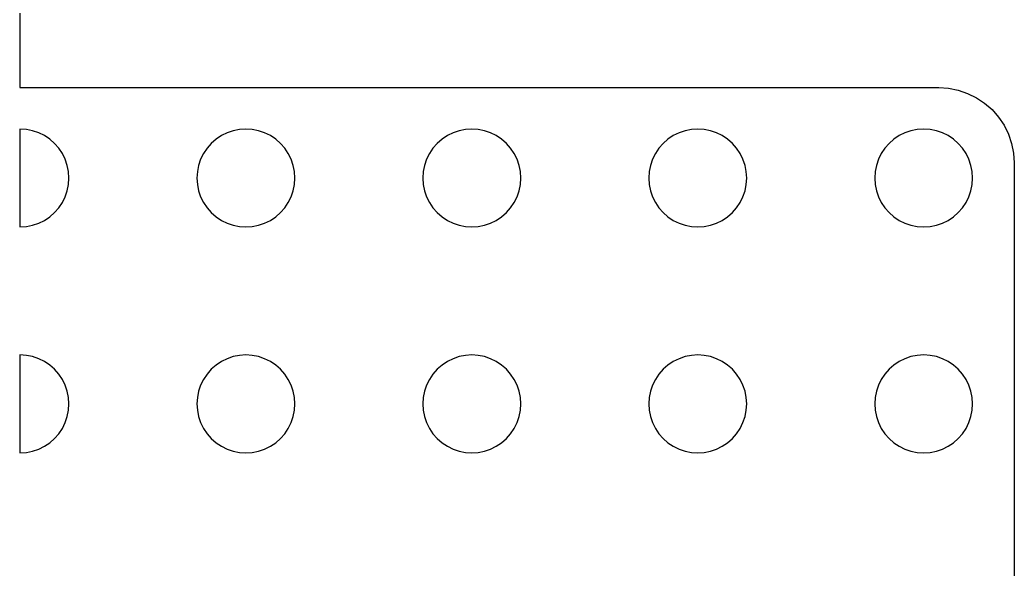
# Model space of a CAD drawing. Header units: metres. Extents: x -105 to 105, y -149 to 149.
# Drawn here: x -105 to -39, y 34 to 70.5 of the extents above; entities that cross this region are included whole.
import ezdxf

# ---------------------------------------------------------------- set-up
doc = ezdxf.new("R2010")
doc.units = ezdxf.units.M

msp = doc.modelspace()

# ---------------------------------------------------------------- linework, layer by layer
for p, q in [((-105.005, 143.505), (-105.005, 66.005)), ((-105.005, 66.005), (-43.995, 66.005)), ((-43.995, 66.005), (-43.3424, 65.9622)), ((-43.3424, 65.9622), (-42.7009, 65.8346)), ((-42.7009, 65.8346), (-42.0816, 65.6244)), ((-42.0816, 65.6244), (-41.495, 65.3351)), ((-41.495, 65.3351), (-40.9512, 64.9718)), ((-40.9512, 64.9718), (-40.4595, 64.5405)), ((-40.4595, 64.5405), (-40.0282, 64.0488)), ((-40.0282, 64.0488), (-39.6649, 63.505)), ((-39.6649, 63.505), (-39.3756, 62.9184)), ((-105, 63.25), (-105.005, 63.2497)), ((-105.005, 63.2497), (-105.005, 56.7503)), ((-104.576, 63.2222), (-105, 63.25)), ((-104.159, 63.1393), (-104.576, 63.2222)), ((-103.756, 63.0026), (-104.159, 63.1393)), ((-103.375, 62.8146), (-103.756, 63.0026)), ((-103.022, 62.5784), (-103.375, 62.8146)), ((-91.625, 62.8146), (-91.9785, 62.5784)), ((-91.2437, 63.0026), (-91.625, 62.8146)), ((-90.8412, 63.1393), (-91.2437, 63.0026)), ((-90.4242, 63.2222), (-90.8412, 63.1393)), ((-90, 63.25), (-90.4242, 63.2222)), ((-89.5758, 63.2222), (-90, 63.25)), ((-89.1588, 63.1393), (-89.5758, 63.2222)), ((-88.7563, 63.0026), (-89.1588, 63.1393)), ((-88.375, 62.8146), (-88.7563, 63.0026)), ((-88.0215, 62.5784), (-88.375, 62.8146)), ((-76.625, 62.8146), (-76.9785, 62.5784)), ((-76.2437, 63.0026), (-76.625, 62.8146)), ((-75.8412, 63.1393), (-76.2437, 63.0026)), ((-75.4242, 63.2222), (-75.8412, 63.1393)), ((-75, 63.25), (-75.4242, 63.2222)), ((-74.5758, 63.2222), (-75, 63.25)), ((-74.1588, 63.1393), (-74.5758, 63.2222)), ((-73.7563, 63.0026), (-74.1588, 63.1393)), ((-73.375, 62.8146), (-73.7563, 63.0026)), ((-73.0215, 62.5784), (-73.375, 62.8146)), ((-61.625, 62.8146), (-61.9785, 62.5784)), ((-61.2437, 63.0026), (-61.625, 62.8146)), ((-60.8412, 63.1393), (-61.2437, 63.0026)), ((-60.4242, 63.2222), (-60.8412, 63.1393)), ((-60, 63.25), (-60.4242, 63.2222)), ((-59.5758, 63.2222), (-60, 63.25)), ((-59.1588, 63.1393), (-59.5758, 63.2222)), ((-58.7563, 63.0026), (-59.1588, 63.1393)), ((-58.375, 62.8146), (-58.7563, 63.0026)), ((-58.0215, 62.5784), (-58.375, 62.8146)), ((-46.625, 62.8146), (-46.9785, 62.5784)), ((-46.2437, 63.0026), (-46.625, 62.8146)), ((-45.8412, 63.1393), (-46.2437, 63.0026)), ((-45.4242, 63.2222), (-45.8412, 63.1393)), ((-45, 63.25), (-45.4242, 63.2222)), ((-44.5758, 63.2222), (-45, 63.25)), ((-44.1588, 63.1393), (-44.5758, 63.2222)), ((-43.7563, 63.0026), (-44.1588, 63.1393)), ((-43.375, 62.8146), (-43.7563, 63.0026)), ((-43.0215, 62.5784), (-43.375, 62.8146)), ((-39.3756, 62.9184), (-39.1654, 62.2991)), ((-102.702, 62.2981), (-103.022, 62.5784)), ((-102.422, 61.9785), (-102.702, 62.2981)), ((-92.2981, 62.2981), (-92.5784, 61.9785)), ((-91.9785, 62.5784), (-92.2981, 62.2981)), ((-87.7019, 62.2981), (-88.0215, 62.5784)), ((-87.4216, 61.9785), (-87.7019, 62.2981)), ((-77.2981, 62.2981), (-77.5784, 61.9785)), ((-76.9785, 62.5784), (-77.2981, 62.2981)), ((-72.7019, 62.2981), (-73.0215, 62.5784)), ((-72.4216, 61.9785), (-72.7019, 62.2981)), ((-62.2981, 62.2981), (-62.5784, 61.9785)), ((-61.9785, 62.5784), (-62.2981, 62.2981)), ((-57.7019, 62.2981), (-58.0215, 62.5784)), ((-57.4216, 61.9785), (-57.7019, 62.2981)), ((-47.2981, 62.2981), (-47.5784, 61.9785)), ((-46.9785, 62.5784), (-47.2981, 62.2981)), ((-42.7019, 62.2981), (-43.0215, 62.5784)), ((-42.4216, 61.9785), (-42.7019, 62.2981)), ((-39.1654, 62.2991), (-39.0378, 61.6576)), ((-102.185, 61.625), (-102.422, 61.9785)), ((-101.997, 61.2437), (-102.185, 61.625)), ((-92.8146, 61.625), (-93.0026, 61.2437)), ((-92.5784, 61.9785), (-92.8146, 61.625)), ((-87.1854, 61.625), (-87.4216, 61.9785)), ((-86.9974, 61.2437), (-87.1854, 61.625)), ((-77.8146, 61.625), (-78.0026, 61.2437)), ((-77.5784, 61.9785), (-77.8146, 61.625)), ((-72.1854, 61.625), (-72.4216, 61.9785)), ((-71.9974, 61.2437), (-72.1854, 61.625)), ((-62.8146, 61.625), (-63.0026, 61.2437)), ((-62.5784, 61.9785), (-62.8146, 61.625)), ((-57.1854, 61.625), (-57.4216, 61.9785)), ((-56.9974, 61.2437), (-57.1854, 61.625)), ((-47.8146, 61.625), (-48.0026, 61.2437)), ((-47.5784, 61.9785), (-47.8146, 61.625)), ((-42.1854, 61.625), (-42.4216, 61.9785)), ((-41.9974, 61.2437), (-42.1854, 61.625)), ((-39.0378, 61.6576), (-38.995, 61.005)), ((-101.861, 60.8412), (-101.997, 61.2437)), ((-101.778, 60.4242), (-101.861, 60.8412)), ((-93.1393, 60.8412), (-93.2222, 60.4242)), ((-93.0026, 61.2437), (-93.1393, 60.8412)), ((-86.8607, 60.8412), (-86.9974, 61.2437)), ((-86.7778, 60.4242), (-86.8607, 60.8412)), ((-78.1393, 60.8412), (-78.2222, 60.4242)), ((-78.0026, 61.2437), (-78.1393, 60.8412)), ((-71.8607, 60.8412), (-71.9974, 61.2437)), ((-71.7778, 60.4242), (-71.8607, 60.8412)), ((-63.1393, 60.8412), (-63.2222, 60.4242)), ((-63.0026, 61.2437), (-63.1393, 60.8412)), ((-56.8607, 60.8412), (-56.9974, 61.2437)), ((-56.7778, 60.4242), (-56.8607, 60.8412)), ((-48.1393, 60.8412), (-48.2222, 60.4242)), ((-48.0026, 61.2437), (-48.1393, 60.8412)), ((-41.8607, 60.8412), (-41.9974, 61.2437)), ((-41.7778, 60.4242), (-41.8607, 60.8412)), ((-38.995, 61.005), (-38.995, -1.00499)), ((-101.75, 60), (-101.778, 60.4242)), ((-93.2222, 60.4242), (-93.25, 60)), ((-86.75, 60), (-86.7778, 60.4242)), ((-78.2222, 60.4242), (-78.25, 60)), ((-71.75, 60), (-71.7778, 60.4242)), ((-63.2222, 60.4242), (-63.25, 60)), ((-56.75, 60), (-56.7778, 60.4242)), ((-48.2222, 60.4242), (-48.25, 60)), ((-41.75, 60), (-41.7778, 60.4242)), ((-101.861, 59.1588), (-101.778, 59.5758)), ((-101.778, 59.5758), (-101.75, 60)), ((-93.25, 60), (-93.2222, 59.5758)), ((-93.2222, 59.5758), (-93.1393, 59.1588)), ((-86.8607, 59.1588), (-86.7778, 59.5758)), ((-86.7778, 59.5758), (-86.75, 60)), ((-78.25, 60), (-78.2222, 59.5758)), ((-78.2222, 59.5758), (-78.1393, 59.1588)), ((-71.8607, 59.1588), (-71.7778, 59.5758)), ((-71.7778, 59.5758), (-71.75, 60)), ((-63.25, 60), (-63.2222, 59.5758)), ((-63.2222, 59.5758), (-63.1393, 59.1588)), ((-56.8607, 59.1588), (-56.7778, 59.5758)), ((-56.7778, 59.5758), (-56.75, 60)), ((-48.25, 60), (-48.2222, 59.5758)), ((-48.2222, 59.5758), (-48.1393, 59.1588)), ((-41.8607, 59.1588), (-41.7778, 59.5758)), ((-41.7778, 59.5758), (-41.75, 60)), ((-102.185, 58.375), (-101.997, 58.7563)), ((-101.997, 58.7563), (-101.861, 59.1588)), ((-93.1393, 59.1588), (-93.0026, 58.7563)), ((-93.0026, 58.7563), (-92.8146, 58.375)), ((-87.1854, 58.375), (-86.9974, 58.7563)), ((-86.9974, 58.7563), (-86.8607, 59.1588)), ((-78.1393, 59.1588), (-78.0026, 58.7563)), ((-78.0026, 58.7563), (-77.8146, 58.375)), ((-72.1854, 58.375), (-71.9974, 58.7563)), ((-71.9974, 58.7563), (-71.8607, 59.1588)), ((-63.1393, 59.1588), (-63.0026, 58.7563)), ((-63.0026, 58.7563), (-62.8146, 58.375)), ((-57.1854, 58.375), (-56.9974, 58.7563)), ((-56.9974, 58.7563), (-56.8607, 59.1588)), ((-48.1393, 59.1588), (-48.0026, 58.7563)), ((-48.0026, 58.7563), (-47.8146, 58.375)), ((-42.1854, 58.375), (-41.9974, 58.7563)), ((-41.9974, 58.7563), (-41.8607, 59.1588)), ((-102.422, 58.0215), (-102.185, 58.375)), ((-92.8146, 58.375), (-92.5784, 58.0215)), ((-87.4216, 58.0215), (-87.1854, 58.375)), ((-77.8146, 58.375), (-77.5784, 58.0215)), ((-72.4216, 58.0215), (-72.1854, 58.375)), ((-62.8146, 58.375), (-62.5784, 58.0215)), ((-57.4216, 58.0215), (-57.1854, 58.375)), ((-47.8146, 58.375), (-47.5784, 58.0215)), ((-42.4216, 58.0215), (-42.1854, 58.375)), ((-103.022, 57.4216), (-102.702, 57.7019)), ((-102.702, 57.7019), (-102.422, 58.0215)), ((-92.5784, 58.0215), (-92.2981, 57.7019)), ((-92.2981, 57.7019), (-91.9785, 57.4216)), ((-88.0215, 57.4216), (-87.7019, 57.7019)), ((-87.7019, 57.7019), (-87.4216, 58.0215)), ((-77.5784, 58.0215), (-77.2981, 57.7019)), ((-77.2981, 57.7019), (-76.9785, 57.4216)), ((-73.0215, 57.4216), (-72.7019, 57.7019)), ((-72.7019, 57.7019), (-72.4216, 58.0215)), ((-62.5784, 58.0215), (-62.2981, 57.7019)), ((-62.2981, 57.7019), (-61.9785, 57.4216)), ((-58.0215, 57.4216), (-57.7019, 57.7019)), ((-57.7019, 57.7019), (-57.4216, 58.0215)), ((-47.5784, 58.0215), (-47.2981, 57.7019)), ((-47.2981, 57.7019), (-46.9785, 57.4216)), ((-43.0215, 57.4216), (-42.7019, 57.7019)), ((-42.7019, 57.7019), (-42.4216, 58.0215)), ((-105, 56.75), (-104.576, 56.7778)), ((-104.576, 56.7778), (-104.159, 56.8607)), ((-104.159, 56.8607), (-103.756, 56.9974)), ((-103.756, 56.9974), (-103.375, 57.1854)), ((-103.375, 57.1854), (-103.022, 57.4216)), ((-91.9785, 57.4216), (-91.625, 57.1854)), ((-91.625, 57.1854), (-91.2437, 56.9974)), ((-91.2437, 56.9974), (-90.8412, 56.8607)), ((-90.8412, 56.8607), (-90.4242, 56.7778)), ((-90.4242, 56.7778), (-90, 56.75)), ((-90, 56.75), (-89.5758, 56.7778)), ((-89.5758, 56.7778), (-89.1588, 56.8607)), ((-89.1588, 56.8607), (-88.7563, 56.9974)), ((-88.7563, 56.9974), (-88.375, 57.1854)), ((-88.375, 57.1854), (-88.0215, 57.4216)), ((-76.9785, 57.4216), (-76.625, 57.1854)), ((-76.625, 57.1854), (-76.2437, 56.9974)), ((-76.2437, 56.9974), (-75.8412, 56.8607)), ((-75.8412, 56.8607), (-75.4242, 56.7778)), ((-75.4242, 56.7778), (-75, 56.75)), ((-75, 56.75), (-74.5758, 56.7778)), ((-74.5758, 56.7778), (-74.1588, 56.8607)), ((-74.1588, 56.8607), (-73.7563, 56.9974)), ((-73.7563, 56.9974), (-73.375, 57.1854)), ((-73.375, 57.1854), (-73.0215, 57.4216)), ((-61.9785, 57.4216), (-61.625, 57.1854)), ((-61.625, 57.1854), (-61.2437, 56.9974)), ((-61.2437, 56.9974), (-60.8412, 56.8607)), ((-60.8412, 56.8607), (-60.4242, 56.7778)), ((-60.4242, 56.7778), (-60, 56.75)), ((-60, 56.75), (-59.5758, 56.7778)), ((-59.5758, 56.7778), (-59.1588, 56.8607)), ((-59.1588, 56.8607), (-58.7563, 56.9974)), ((-58.7563, 56.9974), (-58.375, 57.1854)), ((-58.375, 57.1854), (-58.0215, 57.4216)), ((-46.9785, 57.4216), (-46.625, 57.1854)), ((-46.625, 57.1854), (-46.2437, 56.9974)), ((-46.2437, 56.9974), (-45.8412, 56.8607)), ((-45.8412, 56.8607), (-45.4242, 56.7778)), ((-45.4242, 56.7778), (-45, 56.75)), ((-45, 56.75), (-44.5758, 56.7778)), ((-44.5758, 56.7778), (-44.1588, 56.8607)), ((-44.1588, 56.8607), (-43.7563, 56.9974)), ((-43.7563, 56.9974), (-43.375, 57.1854)), ((-43.375, 57.1854), (-43.0215, 57.4216)), ((-105.005, 56.7503), (-105, 56.75)), ((-105, 48.25), (-105.005, 48.2497)), ((-105.005, 48.2497), (-105.005, 41.7503)), ((-104.576, 48.2222), (-105, 48.25)), ((-104.159, 48.1393), (-104.576, 48.2222)), ((-90.4242, 48.2222), (-90.8412, 48.1393)), ((-90, 48.25), (-90.4242, 48.2222)), ((-89.5758, 48.2222), (-90, 48.25)), ((-89.1588, 48.1393), (-89.5758, 48.2222)), ((-75.4242, 48.2222), (-75.8412, 48.1393)), ((-75, 48.25), (-75.4242, 48.2222)), ((-74.5758, 48.2222), (-75, 48.25)), ((-74.1588, 48.1393), (-74.5758, 48.2222)), ((-60.4242, 48.2222), (-60.8412, 48.1393)), ((-60, 48.25), (-60.4242, 48.2222)), ((-59.5758, 48.2222), (-60, 48.25)), ((-59.1588, 48.1393), (-59.5758, 48.2222)), ((-45.4242, 48.2222), (-45.8412, 48.1393)), ((-45, 48.25), (-45.4242, 48.2222)), ((-44.5758, 48.2222), (-45, 48.25)), ((-44.1588, 48.1393), (-44.5758, 48.2222)), ((-103.756, 48.0026), (-104.159, 48.1393)), ((-103.375, 47.8146), (-103.756, 48.0026)), ((-103.022, 47.5784), (-103.375, 47.8146)), ((-102.702, 47.2981), (-103.022, 47.5784)), ((-91.9785, 47.5784), (-92.2981, 47.2981)), ((-91.625, 47.8146), (-91.9785, 47.5784)), ((-91.2437, 48.0026), (-91.625, 47.8146)), ((-90.8412, 48.1393), (-91.2437, 48.0026)), ((-88.7563, 48.0026), (-89.1588, 48.1393)), ((-88.375, 47.8146), (-88.7563, 48.0026)), ((-88.0215, 47.5784), (-88.375, 47.8146)), ((-87.7019, 47.2981), (-88.0215, 47.5784)), ((-76.9785, 47.5784), (-77.2981, 47.2981)), ((-76.625, 47.8146), (-76.9785, 47.5784)), ((-76.2437, 48.0026), (-76.625, 47.8146)), ((-75.8412, 48.1393), (-76.2437, 48.0026)), ((-73.7563, 48.0026), (-74.1588, 48.1393)), ((-73.375, 47.8146), (-73.7563, 48.0026)), ((-73.0215, 47.5784), (-73.375, 47.8146)), ((-72.7019, 47.2981), (-73.0215, 47.5784)), ((-61.9785, 47.5784), (-62.2981, 47.2981)), ((-61.625, 47.8146), (-61.9785, 47.5784)), ((-61.2437, 48.0026), (-61.625, 47.8146)), ((-60.8412, 48.1393), (-61.2437, 48.0026)), ((-58.7563, 48.0026), (-59.1588, 48.1393)), ((-58.375, 47.8146), (-58.7563, 48.0026)), ((-58.0215, 47.5784), (-58.375, 47.8146)), ((-57.7019, 47.2981), (-58.0215, 47.5784)), ((-46.9785, 47.5784), (-47.2981, 47.2981)), ((-46.625, 47.8146), (-46.9785, 47.5784)), ((-46.2437, 48.0026), (-46.625, 47.8146)), ((-45.8412, 48.1393), (-46.2437, 48.0026)), ((-43.7563, 48.0026), (-44.1588, 48.1393)), ((-43.375, 47.8146), (-43.7563, 48.0026)), ((-43.0215, 47.5784), (-43.375, 47.8146)), ((-42.7019, 47.2981), (-43.0215, 47.5784)), ((-102.422, 46.9785), (-102.702, 47.2981)), ((-102.185, 46.625), (-102.422, 46.9785)), ((-92.5784, 46.9785), (-92.8146, 46.625)), ((-92.2981, 47.2981), (-92.5784, 46.9785)), ((-87.4216, 46.9785), (-87.7019, 47.2981)), ((-87.1854, 46.625), (-87.4216, 46.9785)), ((-77.5784, 46.9785), (-77.8146, 46.625)), ((-77.2981, 47.2981), (-77.5784, 46.9785)), ((-72.4216, 46.9785), (-72.7019, 47.2981)), ((-72.1854, 46.625), (-72.4216, 46.9785)), ((-62.5784, 46.9785), (-62.8146, 46.625)), ((-62.2981, 47.2981), (-62.5784, 46.9785)), ((-57.4216, 46.9785), (-57.7019, 47.2981)), ((-57.1854, 46.625), (-57.4216, 46.9785)), ((-47.5784, 46.9785), (-47.8146, 46.625)), ((-47.2981, 47.2981), (-47.5784, 46.9785)), ((-42.4216, 46.9785), (-42.7019, 47.2981)), ((-42.1854, 46.625), (-42.4216, 46.9785)), ((-101.997, 46.2437), (-102.185, 46.625)), ((-101.861, 45.8412), (-101.997, 46.2437)), ((-93.0026, 46.2437), (-93.1393, 45.8412)), ((-92.8146, 46.625), (-93.0026, 46.2437)), ((-86.9974, 46.2437), (-87.1854, 46.625)), ((-86.8607, 45.8412), (-86.9974, 46.2437)), ((-78.0026, 46.2437), (-78.1393, 45.8412)), ((-77.8146, 46.625), (-78.0026, 46.2437)), ((-71.9974, 46.2437), (-72.1854, 46.625)), ((-71.8607, 45.8412), (-71.9974, 46.2437)), ((-63.0026, 46.2437), (-63.1393, 45.8412)), ((-62.8146, 46.625), (-63.0026, 46.2437)), ((-56.9974, 46.2437), (-57.1854, 46.625)), ((-56.8607, 45.8412), (-56.9974, 46.2437)), ((-48.0026, 46.2437), (-48.1393, 45.8412)), ((-47.8146, 46.625), (-48.0026, 46.2437)), ((-41.9974, 46.2437), (-42.1854, 46.625)), ((-41.8607, 45.8412), (-41.9974, 46.2437)), ((-101.778, 45.4242), (-101.861, 45.8412)), ((-93.1393, 45.8412), (-93.2222, 45.4242)), ((-86.7778, 45.4242), (-86.8607, 45.8412)), ((-78.1393, 45.8412), (-78.2222, 45.4242)), ((-71.7778, 45.4242), (-71.8607, 45.8412)), ((-63.1393, 45.8412), (-63.2222, 45.4242)), ((-56.7778, 45.4242), (-56.8607, 45.8412)), ((-48.1393, 45.8412), (-48.2222, 45.4242)), ((-41.7778, 45.4242), (-41.8607, 45.8412)), ((-101.75, 45), (-101.778, 45.4242)), ((-101.778, 44.5758), (-101.75, 45)), ((-93.2222, 45.4242), (-93.25, 45)), ((-93.25, 45), (-93.2222, 44.5758)), ((-86.75, 45), (-86.7778, 45.4242)), ((-86.7778, 44.5758), (-86.75, 45)), ((-78.2222, 45.4242), (-78.25, 45)), ((-78.25, 45), (-78.2222, 44.5758)), ((-71.75, 45), (-71.7778, 45.4242)), ((-71.7778, 44.5758), (-71.75, 45)), ((-63.2222, 45.4242), (-63.25, 45)), ((-63.25, 45), (-63.2222, 44.5758)), ((-56.75, 45), (-56.7778, 45.4242)), ((-56.7778, 44.5758), (-56.75, 45)), ((-48.2222, 45.4242), (-48.25, 45)), ((-48.25, 45), (-48.2222, 44.5758)), ((-41.75, 45), (-41.7778, 45.4242)), ((-41.7778, 44.5758), (-41.75, 45)), ((-101.861, 44.1588), (-101.778, 44.5758)), ((-93.2222, 44.5758), (-93.1393, 44.1588)), ((-86.8607, 44.1588), (-86.7778, 44.5758)), ((-78.2222, 44.5758), (-78.1393, 44.1588)), ((-71.8607, 44.1588), (-71.7778, 44.5758)), ((-63.2222, 44.5758), (-63.1393, 44.1588)), ((-56.8607, 44.1588), (-56.7778, 44.5758)), ((-48.2222, 44.5758), (-48.1393, 44.1588)), ((-41.8607, 44.1588), (-41.7778, 44.5758)), ((-102.185, 43.375), (-101.997, 43.7563)), ((-101.997, 43.7563), (-101.861, 44.1588)), ((-93.1393, 44.1588), (-93.0026, 43.7563)), ((-93.0026, 43.7563), (-92.8146, 43.375)), ((-87.1854, 43.375), (-86.9974, 43.7563)), ((-86.9974, 43.7563), (-86.8607, 44.1588)), ((-78.1393, 44.1588), (-78.0026, 43.7563)), ((-78.0026, 43.7563), (-77.8146, 43.375)), ((-72.1854, 43.375), (-71.9974, 43.7563)), ((-71.9974, 43.7563), (-71.8607, 44.1588)), ((-63.1393, 44.1588), (-63.0026, 43.7563)), ((-63.0026, 43.7563), (-62.8146, 43.375)), ((-57.1854, 43.375), (-56.9974, 43.7563)), ((-56.9974, 43.7563), (-56.8607, 44.1588)), ((-48.1393, 44.1588), (-48.0026, 43.7563)), ((-48.0026, 43.7563), (-47.8146, 43.375)), ((-42.1854, 43.375), (-41.9974, 43.7563)), ((-41.9974, 43.7563), (-41.8607, 44.1588)), ((-102.702, 42.7019), (-102.422, 43.0215)), ((-102.422, 43.0215), (-102.185, 43.375)), ((-92.8146, 43.375), (-92.5784, 43.0215)), ((-92.5784, 43.0215), (-92.2981, 42.7019)), ((-87.7019, 42.7019), (-87.4216, 43.0215)), ((-87.4216, 43.0215), (-87.1854, 43.375)), ((-77.8146, 43.375), (-77.5784, 43.0215)), ((-77.5784, 43.0215), (-77.2981, 42.7019)), ((-72.7019, 42.7019), (-72.4216, 43.0215)), ((-72.4216, 43.0215), (-72.1854, 43.375)), ((-62.8146, 43.375), (-62.5784, 43.0215)), ((-62.5784, 43.0215), (-62.2981, 42.7019)), ((-57.7019, 42.7019), (-57.4216, 43.0215)), ((-57.4216, 43.0215), (-57.1854, 43.375)), ((-47.8146, 43.375), (-47.5784, 43.0215)), ((-47.5784, 43.0215), (-47.2981, 42.7019)), ((-42.7019, 42.7019), (-42.4216, 43.0215)), ((-42.4216, 43.0215), (-42.1854, 43.375)), ((-103.375, 42.1854), (-103.022, 42.4216)), ((-103.022, 42.4216), (-102.702, 42.7019)), ((-92.2981, 42.7019), (-91.9785, 42.4216)), ((-91.9785, 42.4216), (-91.625, 42.1854)), ((-88.375, 42.1854), (-88.0215, 42.4216)), ((-88.0215, 42.4216), (-87.7019, 42.7019)), ((-77.2981, 42.7019), (-76.9785, 42.4216)), ((-76.9785, 42.4216), (-76.625, 42.1854)), ((-73.375, 42.1854), (-73.0215, 42.4216)), ((-73.0215, 42.4216), (-72.7019, 42.7019)), ((-62.2981, 42.7019), (-61.9785, 42.4216)), ((-61.9785, 42.4216), (-61.625, 42.1854)), ((-58.375, 42.1854), (-58.0215, 42.4216)), ((-58.0215, 42.4216), (-57.7019, 42.7019)), ((-47.2981, 42.7019), (-46.9785, 42.4216)), ((-46.9785, 42.4216), (-46.625, 42.1854)), ((-43.375, 42.1854), (-43.0215, 42.4216)), ((-43.0215, 42.4216), (-42.7019, 42.7019)), ((-105.005, 41.7503), (-105, 41.75)), ((-105, 41.75), (-104.576, 41.7778)), ((-104.576, 41.7778), (-104.159, 41.8607)), ((-104.159, 41.8607), (-103.756, 41.9974)), ((-103.756, 41.9974), (-103.375, 42.1854)), ((-91.625, 42.1854), (-91.2437, 41.9974)), ((-91.2437, 41.9974), (-90.8412, 41.8607)), ((-90.8412, 41.8607), (-90.4242, 41.7778)), ((-90.4242, 41.7778), (-90, 41.75)), ((-90, 41.75), (-89.5758, 41.7778)), ((-89.5758, 41.7778), (-89.1588, 41.8607)), ((-89.1588, 41.8607), (-88.7563, 41.9974)), ((-88.7563, 41.9974), (-88.375, 42.1854)), ((-76.625, 42.1854), (-76.2437, 41.9974)), ((-76.2437, 41.9974), (-75.8412, 41.8607)), ((-75.8412, 41.8607), (-75.4242, 41.7778)), ((-75.4242, 41.7778), (-75, 41.75)), ((-75, 41.75), (-74.5758, 41.7778)), ((-74.5758, 41.7778), (-74.1588, 41.8607)), ((-74.1588, 41.8607), (-73.7563, 41.9974)), ((-73.7563, 41.9974), (-73.375, 42.1854)), ((-61.625, 42.1854), (-61.2437, 41.9974)), ((-61.2437, 41.9974), (-60.8412, 41.8607)), ((-60.8412, 41.8607), (-60.4242, 41.7778)), ((-60.4242, 41.7778), (-60, 41.75)), ((-60, 41.75), (-59.5758, 41.7778)), ((-59.5758, 41.7778), (-59.1588, 41.8607)), ((-59.1588, 41.8607), (-58.7563, 41.9974)), ((-58.7563, 41.9974), (-58.375, 42.1854)), ((-46.625, 42.1854), (-46.2437, 41.9974)), ((-46.2437, 41.9974), (-45.8412, 41.8607)), ((-45.8412, 41.8607), (-45.4242, 41.7778)), ((-45.4242, 41.7778), (-45, 41.75)), ((-45, 41.75), (-44.5758, 41.7778)), ((-44.5758, 41.7778), (-44.1588, 41.8607)), ((-44.1588, 41.8607), (-43.7563, 41.9974)), ((-43.7563, 41.9974), (-43.375, 42.1854))]:
    msp.add_line(p, q)

doc.saveas('drawing.dxf')
